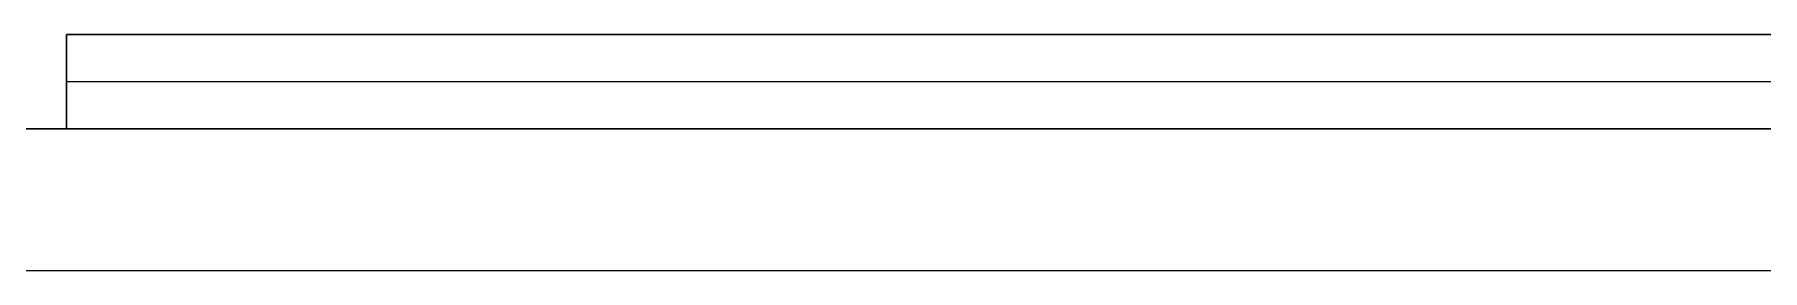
# Model space of a CAD drawing. Header units: millimetres. Extents: x -637480 to 299894, y -125373 to 39000.
# Drawn here: x 133536 to 135363, y -150 to 100 of the extents above; entities that cross this region are included whole.
import ezdxf

# ---------------------------------------------------------------- set-up
doc = ezdxf.new("R2010")
doc.units = ezdxf.units.MM
doc.linetypes.add('Xref building Toll$0$Grid Line', pattern=[22.225, 12.7, -3.175, 3.175, -3.175])
for name, color, linetype, lineweight in [('AM_BOR', 4, 'Continuous', 25), ('Xref building Toll$0$A-FLOR', 192, 'Continuous', 25), ('Xref building Toll$0$A-WALL', 113, 'Continuous', 9), ('Xref building Toll$0$C-PRKG', 70, 'Continuous', 9)]:
    doc.layers.add(name, color=color, linetype=linetype, lineweight=lineweight)
doc.layers.add('Xref building Toll$0$S-GRID', color=8, linetype='Continuous')

# ---------------------------------------------------------------- blocks, each defined once
blk = doc.blocks.new('Xref building Toll$0$Toll Grids')
at = {"layer": 'Xref building Toll$0$S-GRID', "linetype": 'Xref building Toll$0$Grid Line'}
blk.add_line((-9195.8, 0), (280997.7, 0), dxfattribs=at)
blk = doc.blocks.new('Xref building Toll$0$_SBAMHE4-3000X1520 Parking 90_1 - MHE4 1_52X3-1680944-MASTER GROUND FLOOR')
at = {"layer": 'Xref building Toll$0$C-PRKG'}
for p, q in [((50, 3000), (-50, 3000)), ((-50, 3000), (-50, 0)), ((-50, 0), (-50, 3000)), ((-50, 3000), (50, 3000)), ((-50, 3000), (-50, 3000)), ((0, 0), (0, 3000)), ((50, 0), (50, 3000)), ((50, 3000), (50, 0)), ((50, 3000), (50, 3000))]:
    blk.add_line(p, q, dxfattribs=at)
blk = doc.blocks.new('Xref building Toll')
at = {"layer": 'Xref building Toll$0$A-FLOR'}
for p, q in [((119436, 0), (270000, 0)), ((153120, 0), (121220, 0))]:
    blk.add_line(p, q, dxfattribs=at)
at = {"layer": 'Xref building Toll$0$A-WALL', "lineweight": 18}
blk.add_line((131476, -150), (137560, -150), dxfattribs=at)
blk.add_blockref('Xref building Toll$0$Toll Grids', (0, 0))
at = {"layer": 'Xref building Toll$0$C-PRKG', "rotation": 90.00000000000021}
blk.add_blockref('Xref building Toll$0$_SBAMHE4-3000X1520 Parking 90_1 - MHE4 1_52X3-1680944-MASTER GROUND FLOOR', (136570, 50), dxfattribs=at)

msp = doc.modelspace()

# ---------------------------------------------------------------- block references
at = {"layer": 'AM_BOR'}
msp.add_blockref('Xref building Toll', (0, 0), dxfattribs=at)

doc.saveas('drawing.dxf')
